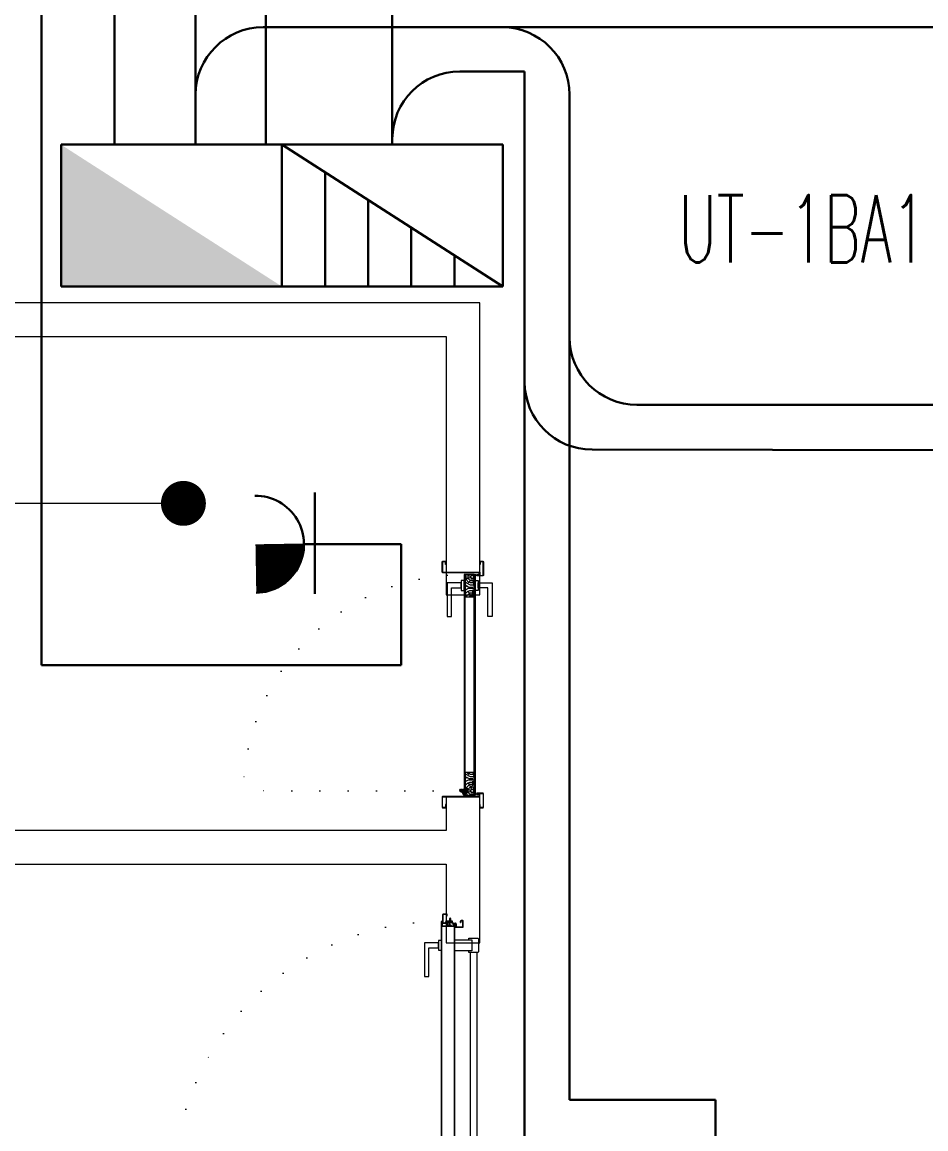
# Model space of a CAD drawing. Header units: metres. Extents: x -13194 to 152406, y -14653 to 29421.
# Drawn here: x 84671.4 to 85073.6, y 6497.1 to 6990 of the extents above; entities that cross this region are included whole.
import ezdxf
from ezdxf.enums import TextEntityAlignment as Align

# ---------------------------------------------------------------- set-up
doc = ezdxf.new("R2010")
doc.units = ezdxf.units.M
doc.header["$LTSCALE"] = 100
doc.header["$MEASUREMENT"] = 0
doc.linetypes.add('DOT2', pattern=[0.125, 0, -0.125])
doc.linetypes.add('HIDDEN', pattern=[0.375, 0.25, -0.125])
doc.layers.get('0').update_dxf_attribs({"color": 9, "lineweight": 9})
for name, color, linetype, lineweight in [('00', 9, 'Continuous', 9), ('06C @ 1', 9, 'Continuous', 9), ('06D', 9, 'Continuous', 9), ('09', 9, 'Continuous', 9), ('10', 9, 'Continuous', 9), ('12', 9, 'Continuous', 9), ('14', 9, 'Continuous', 9), ('20', 9, 'DOT2', 9), ('21_mahal200', 9, 'Continuous', 9), ('E-AYDINLATMA VE PRİZ PANOSU', 7, 'Continuous', 30), ('E-ETANŞ PRİZ', 7, 'Continuous', 30), ('E-KABLO', 7, 'Continuous', 30), ('E-LINYE', 7, 'Continuous', 30), ('E-UPS PANOSU', 7, 'Continuous', 30)]:
    doc.layers.add(name, color=color, linetype=linetype, lineweight=lineweight)
doc.styles.add('E-YAZI', font='txttw.shx')
doc.styles.add('MuuM_TEXT-STANDART', font='ARIALN.TTF')
doc.dimstyles.new('MuuM_DIM200', dxfattribs={"dimscale": 20, "dimtxt": 2, "dimasz": 1, "dimexe": 1, "dimexo": 1, "dimgap": 1, "dimtad": 1, "dimdec": 1, "dimrnd": 0.5, "dimdsep": 46, "dimtxsty": 'MuuM_TEXT-STANDART', "dimblk": 'ARCHTICK', "dimcen": 0, "dimdle": 0.15, "dimclrd": 256, "dimclre": 256, "dimclrt": 256, "dimadec": 0, "dimazin": 0, "dimtfac": 5, "dimtdec": 1, "dimtix": 1, "dimtmove": 2, "dimatfit": 3, "dimldrblk": 'DOT', "dimfxl": 3, "dimfxlon": 1, "dimtolj": 1, "dimlwd": -1, "dimlwe": -1, "dimarcsym": 0})

# ---------------------------------------------------------------- blocks, each defined once
blk = doc.blocks.new('100_AYDINLATMA VE PRİZ PANOSU')
at = {"layer": 'E-AYDINLATMA VE PRİZ PANOSU', "color": 4}
for p, q in [((-3.072, 3.948), (3.072, 3.948)), ((-3.072, 0), (-3.072, 3.948)), ((3.072, 3.948), (3.072, 0)), ((3.072, 0), (-3.072, 0))]:
    blk.add_line(p, q, dxfattribs=at)
blk.add_solid([(3.072, 0), (-3.072, 0), (-3.072, 3.948)], dxfattribs=at)
blk = doc.blocks.new('100_UPS PANOSU')
at = {"layer": 'E-UPS PANOSU', "color": 4}
for p, q in [((-3.072, 3.948), (3.072, 3.948)), ((-3.072, 0), (-3.072, 3.948)), ((3.072, 0), (-3.072, 3.948)), ((3.072, 3.948), (3.072, 0)), ((-1.872, 0), (-1.872, 3.177)), ((-0.672, 0), (-0.672, 2.406)), ((0.528, 0), (0.528, 1.635)), ((1.728, 0), (1.728, 0.864)), ((3.072, 0), (-3.072, 0))]:
    blk.add_line(p, q, dxfattribs=at)
blk = doc.blocks.new('100_ETANŞ PRİZ')
at = {"layer": 'E-ETANŞ PRİZ', "color": 4}
for p, q in [((0, 2.4), (0, 0)), ((-1.223, 2.136), (1.279, 2.136))]:
    blk.add_line(p, q, dxfattribs=at)
at = {"layer": 'E-ETANŞ PRİZ', "color": 4, "const_width": 1.2}
blk.add_lwpolyline([(0.01, 3, -0.414214), (-0.6, 3.59)], format="xyb", dxfattribs=at)
at = {"layer": 'E-ETANŞ PRİZ', "color": 4}
blk.add_arc((0, 3.6), 1.2, 180.7551, 0.7551, dxfattribs=at)
blk = doc.blocks.new('_ArchTick')
at = {"color": 0, "linetype": 'ByBlock', "const_width": 0.15}
blk.add_lwpolyline([(-0.5, -0.5), (0.5, 0.5)], dxfattribs=at)
blk = doc.blocks.new('_Dot')
at = {"color": 0, "linetype": 'ByBlock', "lineweight": -2}
blk.add_line((-0.5, 0), (-1, 0), dxfattribs=at)
at = {"color": 0, "linetype": 'ByBlock', "const_width": 0.5}
blk.add_lwpolyline([(-0.25, 0, 1), (0.25, 0, 1)], format="xyb", close=True, dxfattribs=at)
blk = doc.blocks.new('*U19')
at = {"ltscale": 15}
for p, q in [((-24.9, 0.9), (-25.7, 0)), ((-24.9, -0.9), (-25.7, 0)), ((-22.9, 1.5), (-24.9, 0.9)), ((-22.9, 1.5), (-22.9, -1.5)), ((-21.2, -2.7), (-18.1, 2.8)), ((-21, -2.7), (-17.9, 2.7)), ((-19.7, -2.7), (-16.6, 2.8)), ((-19.5, -2.7), (-16.4, 2.7)), ((-18.5, 1.5), (-18.3, 2)), ((-18.2, -2.7), (-15.1, 2.8)), ((-18, -2.7), (-14.9, 2.7)), ((-17, 1.5), (-16.8, 2)), ((-16.7, -2.7), (-13.6, 2.8)), ((-16.5, -2.7), (-13.4, 2.7)), ((-15.5, 1.5), (-15.3, 2)), ((-15.2, -2.7), (-12.1, 2.8)), ((-15, -2.7), (-11.9, 2.7)), ((-14, 1.5), (-13.8, 2)), ((-13.7, -2.7), (-10.6, 2.8)), ((-13.5, -2.7), (-10.4, 2.7)), ((-12.5, 1.5), (-12.3, 2)), ((-12.2, -2.7), (-9.1, 2.8)), ((-12, -2.7), (-8.9, 2.7)), ((-11, 1.5), (-10.8, 2)), ((-10.7, -2.7), (-7.6, 2.8)), ((-10.5, -2.7), (-7.4, 2.7)), ((-9.5, 1.5), (-9.3, 2)), ((-9.2, -2.7), (-6.1, 2.8)), ((-9, -2.7), (-5.9, 2.7)), ((-8, 1.5), (-7.8, 2)), ((-7.7, -2.7), (-4.6, 2.8)), ((-7.5, -2.7), (-4.4, 2.7)), ((-6.5, 1.5), (-6.3, 2)), ((-6.2, -2.7), (-3.1, 2.8)), ((-6, -2.7), (-2.9, 2.7)), ((-5, 1.5), (-4.8, 2)), ((-4.7, -2.7), (-1.6, 2.8)), ((-4.5, -2.7), (-1.4, 2.7)), ((-3.5, 1.5), (-3.3, 2)), ((-2, 1.5), (-1.8, 2)), ((-0.5, 4.2), (-1.5, 1.5)), ((0, 0.5), (-0.6, 0.5)), ((-24.9, -0.9), (-22.9, -1.5)), ((-8.6, -1.5), (-22.9, -1.5)), ((-21.2, -2.7), (-20.9, -1.5)), ((-20.3, -1.5), (-19.1, -1.5)), ((-19.7, -2.7), (-19.4, -1.5)), ((-18.8, -1.5), (-17.6, -1.5)), ((-18.2, -2.7), (-17.9, -1.5)), ((-17.3, -1.5), (-16.1, -1.5)), ((-16.7, -2.7), (-16.4, -1.5)), ((-15.8, -1.5), (-14.6, -1.5)), ((-15.2, -2.7), (-14.9, -1.5)), ((-14.3, -1.5), (-13.1, -1.5)), ((-13.7, -2.7), (-13.4, -1.5)), ((-12.8, -1.5), (-11.6, -1.5)), ((-12.2, -2.7), (-11.9, -1.5)), ((-11.3, -1.5), (-10.1, -1.5)), ((-10.7, -2.7), (-10.4, -1.5)), ((-9.8, -1.5), (-8.6, -1.5)), ((-9.2, -2.7), (-8.9, -1.5)), ((-8.3, -1.5), (-7.1, -1.5)), ((-7.7, -2.7), (-7.4, -1.5)), ((-6.8, -1.5), (-5.6, -1.5)), ((-6.2, -2.7), (-5.9, -1.5)), ((-5.3, -1.5), (-4.1, -1.5)), ((-4.7, -2.7), (-4.4, -1.5)), ((-3.8, -1.5), (-2.1, -1.5)), ((-0.5, -4.2), (-1.5, -1.5)), ((0, -0.5), (-0.6, -0.5))]:
    blk.add_line(p, q, dxfattribs=at)
for p, q in [((-6.9, 1.5), (-22.9, 1.5)), ((-17.4, 1.5), (-18.6, 1.5)), ((-15.9, 1.5), (-17.1, 1.5)), ((-14.4, 1.5), (-15.6, 1.5)), ((-12.9, 1.5), (-14.1, 1.5)), ((-11.4, 1.5), (-12.6, 1.5)), ((-9.9, 1.5), (-11.1, 1.5)), ((-8.4, 1.5), (-9.6, 1.5)), ((-6.9, 1.5), (-8.1, 1.5)), ((-5.4, 1.5), (-6.6, 1.5)), ((-3.9, 1.5), (-5.1, 1.5)), ((-2.4, 1.5), (-3.6, 1.5)), ((-1.5, 1.5), (-2.1, 1.5)), ((0, 0.5), (0, 4.1)), ((-1.5, -1.5), (-2.1, -1.5)), ((0, -0.5), (0, -4.1))]:
    blk.add_line(p, q)
for centre, radius, start, end in [((-26, 3.9), 3.92, 274.361, 322.10246), ((-26, -3.9), 3.92, 37.89754, 85.639), ((-18, 2.8), 0.0971, 330.32042, 150.32042), ((-16.5, 2.8), 0.0971, 330.32042, 150.32042), ((-15, 2.8), 0.0971, 330.32042, 150.32042), ((-13.5, 2.8), 0.0971, 330.32042, 150.32042), ((-12, 2.8), 0.0971, 330.32042, 150.32042), ((-10.5, 2.8), 0.0971, 330.32042, 150.32042), ((-9, 2.8), 0.0971, 330.32042, 150.32042), ((-7.5, 2.8), 0.0971, 330.32042, 150.32042), ((-6, 2.8), 0.0971, 330.32042, 150.32042), ((-4.5, 2.8), 0.0971, 330.32042, 150.32042), ((-3, 2.8), 0.0971, 330.32042, 150.32042), ((-1.5, 2.8), 0.0971, 330.32042, 150.32042), ((-0.6, 0), 0.486, 90, 270), ((-0.3, 4.1), 0.25, 0, 150.08641), ((-21.1, -2.7), 0.0971, 150.32042, 330.32042), ((-19.6, -2.7), 0.0971, 150.32042, 330.32042), ((-18.1, -2.7), 0.0971, 150.32042, 330.32042), ((-16.6, -2.7), 0.0971, 150.32042, 330.32042), ((-15.1, -2.7), 0.0971, 150.32042, 330.32042), ((-13.6, -2.7), 0.0971, 150.32042, 330.32042), ((-12.1, -2.7), 0.0971, 150.32042, 330.32042), ((-10.6, -2.7), 0.0971, 150.32042, 330.32042), ((-9.1, -2.7), 0.0971, 150.32042, 330.32042), ((-7.6, -2.7), 0.0971, 150.32042, 330.32042), ((-6.1, -2.7), 0.0971, 150.32042, 330.32042), ((-4.6, -2.7), 0.0971, 150.32042, 330.32042), ((-0.3, -4.1), 0.25, 209.91359, 0)]:
    blk.add_arc(centre, radius, start, end, dxfattribs=at)
blk = doc.blocks.new('conta')
at = {"ltscale": 10}
for p, q in [((-2649.88, 5344.46), (-2649.78, 5344.3)), ((-2649.87, 5345.53), (-2649.81, 5345.61)), ((-2649.78, 5344.3), (-2649.74, 5344.3)), ((-2649.72, 5345.4), (-2649.28, 5345.4)), ((-2649.25, 5345.41), (-2649.09, 5345.51)), ((-2648.97, 5344.05), (-2648.78, 5343.8)), ((-2648.87, 5344.09), (-2648.7, 5343.86)), ((-2648.83, 5344.87), (-2648.56, 5345.24)), ((-2648.77, 5345.12), (-2648.63, 5345.3)), ((-2648.71, 5343.79), (-2648.71, 5343.79)), ((-2648.56, 5345.31), (-2648.56, 5345.31))]:
    blk.add_line(p, q, dxfattribs=at)
for centre, radius, start, end in [((-2653.03, 5345), 3.19, 350.46739, 8.93723), ((-2649.87, 5344.47), 0.02, 170.46739, 213.74513), ((-2649.83, 5345.5), 0.05, 140.63452, 188.93723), ((-2649.74, 5345.58), 0.0696, 22.24275, 159.25804), ((-2650.94, 5345.01), 1.24, 340.33821, 16.77718), ((-2649.74, 5344.58), 0.03, 160.33821, 273.26661), ((-2649.72, 5345.37), 0.03, 90, 196.77718), ((-2649.56, 5341.55), 3.01, 80.43616, 93.26661), ((-2649.28, 5345.45), 0.05, 270, 303.00619), ((-2649.22, 5344.14), 0.231, 353.95711, 81.90038), ((-2649.08, 5345.49), 0.03, 4.79721, 123.00619), ((-2649.06, 5344.54), 0.03, 260.43616, 338.70659), ((-2650.22, 5344.99), 1.27, 338.70659, 23.04177), ((-2648.89, 5344.11), 0.1, 173.95711, 217.26527), ((-2649.01, 5345.57), 0.05, 18.79511, 42.1429), ((-2651.17, 5344.83), 2.33, 7.58966, 18.79511), ((-2658.2, 5345.19), 9.36, 353.68569, 357.8537), ((-2648.79, 5344.15), 0.1, 173.68569, 217.26527), ((-2648.81, 5345.15), 0.05, 187.58966, 322.73473), ((-2648.79, 5344.84), 0.05, 142.73473, 180.2669), ((-2648.74, 5343.83), 0.05, 217.26527, 307.26527), ((-2648.74, 5343.83), 0.05, 307.26527, 37.26527), ((-2648.59, 5345.27), 0.05, 52.73473, 142.73473), ((-2648.59, 5345.27), 0.05, 322.73473, 52.73473)]:
    blk.add_arc(centre, radius, start, end, dxfattribs=at)
for points, knots in [([(-2649.74, 5344.31), (-2649.74, 5344.34), (-2649.7, 5344.52), (-2649.59, 5344.33), (-2649.34, 5344.36), (-2649.23, 5344.37), (-2649.18, 5344.37)], [0, 0, 0, 0, 0.1008757, 0.3841126, 0.5436166, 0.6906785, 0.6906785, 0.6906785, 0.6906785]), ([(-2648.98, 5345.6), (-2649, 5345.63), (-2649.09, 5345.71), (-2649.23, 5345.44), (-2649.32, 5345.74), (-2649.39, 5345.46), (-2649.51, 5345.75), (-2649.59, 5345.5), (-2649.65, 5345.57), (-2649.68, 5345.61)], [0.0086373, 0.0086373, 0.0086373, 0.0086373, 0.1097304, 0.3133405, 0.4430081, 0.5658764, 0.7165186, 0.8527974, 0.9648495, 0.9648495, 0.9648495, 0.9648495])]:
    blk.add_open_spline(points, degree=3, knots=knots, dxfattribs=at)
blk = doc.blocks.new('p-yn_sackasa')
at = {"layer": '10', "linetype": 'Continuous'}
for p, q in [((0, 6.16), (0, 6.9)), ((0.01, 6.9), (0.01, 6.15)), ((0.14, 6.9), (0.14, 6.16)), ((0.15, 6.9), (0.15, 6.16)), ((2.69, 7.16), (0.26, 7.16)), ((2.69, 7.15), (0.26, 7.15)), ((2.69, 7.02), (0.26, 7.02)), ((0.26, 7.01), (2.69, 7.01)), ((0.26, 6.05), (0.76, 6.05)), ((0.75, 6.04), (0.26, 6.04)), ((0.26, 5.91), (0.75, 5.91)), ((0.76, 5.9), (0.26, 5.9)), ((0.75, 5.91), (0.75, 6.04)), ((0.76, 5.9), (0.76, 6.05)), ((2.8, 3.29), (2.8, 6.9)), ((2.81, 3.29), (2.81, 6.9)), ((2.94, 3.29), (2.94, 6.9)), ((2.95, 3.29), (2.95, 6.9)), ((-2.19, 0), (-2.19, -0.15)), ((0.67, -0.71), (0.67, 2.27)), ((0.69, -0.71), (0.69, 2.27)), ((0.81, -0.71), (0.81, 2.27)), ((0.83, -0.71), (0.83, 2.27)), ((0.92, 2.33), (0.95, 2.32)), ((0.93, 2.34), (0.95, 2.33)), ((1.01, 2.46), (0.99, 2.47)), ((0.99, 2.46), (1.01, 2.45)), ((1.11, 2.52), (1.11, 3.73)), ((1.12, 2.52), (1.12, 3.73)), ((1.25, 3.73), (1.25, 2.52)), ((1.26, 2.52), (1.26, 3.73)), ((1.37, 3.98), (2.49, 3.98)), ((2.49, 3.97), (1.37, 3.97)), ((1.37, 3.84), (2.49, 3.84)), ((2.49, 3.83), (1.37, 3.83)), ((2.6, 3.69), (2.5, 3.36)), ((2.51, 3.35), (2.61, 3.69)), ((2.73, 3.65), (2.63, 3.32)), ((2.74, 3.64), (2.64, 3.31)), ((-2.95, -0.25), (-2.95, -1.75)), ((-2.94, -1.75), (-2.94, -0.25)), ((-2.81, -0.25), (-2.81, -1.75)), ((-2.8, -0.25), (-2.8, -1.75)), ((-2.19, 0), (-2.7, 0)), ((-2.2, -0.01), (-2.7, -0.01)), ((-2.2, -0.14), (-2.7, -0.14)), ((-2.19, -0.15), (-2.7, -0.15)), ((1.01, -1.85), (-2.7, -1.85)), ((1.01, -1.86), (-2.7, -1.86)), ((-2.7, -1.99), (1.01, -1.99)), ((1.01, -2), (-2.7, -2)), ((-2.2, -0.14), (-2.2, -0.01)), ((0.92, -0.77), (0.95, -0.76)), ((0.93, -0.78), (0.95, -0.77)), ((0.99, -0.89), (1.01, -0.88)), ((1.01, -0.89), (0.99, -0.91)), ((1.11, -0.96), (1.11, -1.75)), ((1.12, -0.96), (1.12, -1.75)), ((1.25, -0.96), (1.25, -1.75)), ((1.26, -0.96), (1.26, -1.75))]:
    blk.add_line(p, q, dxfattribs=at)
for points in [[(0.15, 2.14), (0.67, 2.14), (0.67, -0.54), (0.15, -0.54)], [(0.15, 2.14), (0.41, 2.14), (0.41, -0.54), (0.15, -0.54)]]:
    blk.add_lwpolyline(points, close=True, dxfattribs=at)
for centre, radius, start, end in [((0.26, 6.9), 0.261, 90, 180), ((0.26, 6.16), 0.261, 180, 270), ((0.26, 6.9), 0.249, 90, 180), ((0.26, 6.16), 0.249, 181.345, 271.3502), ((0.26, 6.9), 0.122, 90, 180), ((0.26, 6.16), 0.122, 180, 270), ((0.26, 6.9), 0.11, 90, 180), ((0.26, 6.16), 0.11, 180, 270), ((2.69, 6.9), 0.261, 0, 90), ((2.69, 6.9), 0.249, 0, 90), ((2.69, 6.9), 0.122, 0, 90), ((2.69, 6.9), 0.11, 0, 90), ((0.89, 2.27), 0.219, 63.2153, 180), ((0.89, 2.27), 0.206, 63.2169, 180), ((0.89, 2.27), 0.0801, 63.215, 180), ((0.89, 2.27), 0.0674, 63.2144, 180), ((1.04, 2.52), 0.206, 243.2197, 0), ((1.04, 2.52), 0.219, 243.2148, 0), ((1.04, 2.52), 0.0801, 243.2203, 0), ((1.04, 2.52), 0.0674, 243.2129, 0), ((1.37, 3.73), 0.253, 90, 180), ((1.37, 3.73), 0.24, 90, 180), ((1.37, 3.73), 0.114, 90, 180), ((1.37, 3.73), 0.101, 90, 180), ((2.49, 3.72), 0.261, 342.8602, 90), ((2.49, 3.72), 0.249, 342.8613, 90), ((2.49, 3.72), 0.122, 342.8607, 90), ((2.49, 3.72), 0.11, 342.8621, 90), ((2.72, 3.29), 0.232, 162.8601, 0), ((2.72, 3.29), 0.219, 162.8613, 0), ((2.72, 3.29), 0.0927, 162.8605, 0), ((2.72, 3.29), 0.0801, 162.8624, 0), ((-2.7, -0.25), 0.253, 90, 180), ((-2.7, -1.75), 0.253, 180, 270), ((-2.7, -0.25), 0.24, 90, 180), ((-2.7, -1.75), 0.24, 180, 270), ((-2.7, -0.25), 0.114, 90, 180), ((-2.7, -1.75), 0.114, 180, 270), ((-2.7, -0.25), 0.101, 90, 180), ((-2.7, -1.75), 0.101, 180, 270), ((0.89, -0.71), 0.219, 180, 296.785), ((0.89, -0.71), 0.206, 180, 296.7851), ((0.89, -0.71), 0.0801, 180, 296.785), ((0.89, -0.71), 0.0674, 180, 180.5245), ((0.89, -0.71), 0.0674, 180, 296.7871), ((1.04, -0.96), 0.219, 0, 116.7854), ((1.04, -0.96), 0.206, 0, 116.7836), ((1.04, -0.96), 0.0801, 0, 116.7811), ((1.04, -0.96), 0.0674, 0, 116.7871), ((1.01, -1.75), 0.114, 270, 0), ((1.01, -1.75), 0.24, 270, 0), ((1.01, -1.75), 0.101, 270, 0), ((1.01, -1.75), 0.253, 270, 0)]:
    blk.add_arc(centre, radius, start, end, dxfattribs=at)
at = {"layer": '10', "xscale": 0.0842696629213483, "yscale": 0.0842696629213483, "zscale": 0.0842696629213483}
blk.add_blockref('*U19', (0.95, 1.35), dxfattribs=at)
at = {"layer": '14', "xscale": -0.7887640449438696, "yscale": 0.7887640449438696, "zscale": 0.7887640449438204, "rotation": 90}
blk.add_blockref('conta', (4217.78, -2086.42), dxfattribs=at)
blk = doc.blocks.new('*U406')
at = {"layer": '06D'}
for points in [[(8.5, 9.56), (7.87, 9.56), (7.87, 13.56, -0.414214), (8.25, 13.93), (13.75, 13.93, -0.414214), (14.12, 13.56), (14.12, 9.56), (13.5, 9.56)], [(111.5, 9.56), (112.12, 9.56), (112.12, 13.56, 0.414214), (111.75, 13.93), (106.25, 13.93, 0.414214), (105.87, 13.56), (105.87, 9.56), (106.5, 9.56)]]:
    blk.add_lwpolyline(points, format="xyb", dxfattribs=at)
for points in [[(8.5, 10.94), (13.5, 10.94), (13.5, 3.44), (8.5, 3.44)], [(105.87, 13.31), (14.12, 13.31), (14.12, 10.18), (105.87, 10.18)], [(111.5, 12.06), (106.5, 12.06), (106.5, 3.44), (111.5, 3.44)]]:
    blk.add_lwpolyline(points, close=True, dxfattribs=at)
for points in [[(8.8, -2.56), (8.8, -3.81), (13.2, -3.81), (13.2, -2.56), (8.8, -2.56)], [(9.87, -3.81), (9.87, -10.06), (24.87, -10.06), (24.87, -8.19), (12.12, -8.19), (12.12, -8.19), (12.12, -3.81), (9.87, -3.81)]]:
    blk.add_lwpolyline(points, dxfattribs=at)
at = {"layer": '10', "ltscale": 10}
for p, q in [((1, 0.68), (2, 1.33)), ((1, 0.68), (2, 1.33)), ((2, 0.28), (1, 0.28)), ((2, 0.28), (1, 0.28)), ((2, 0.08), (1, 0.08)), ((2, 0.08), (1, 0.08)), ((2, 1.76), (2, 1.33)), ((2.3, 1.76), (2, 1.76)), ((2, 1.76), (2, 1.33)), ((2.3, 1.76), (2, 1.76)), ((2, 1.33), (2, -0.17)), ((2, 1.33), (2, -0.17)), ((2.3, -2.19), (2.3, 3.34)), ((2.3, 1.33), (2.3, 1.76)), ((2.3, 1.33), (2.3, 1.76)), ((2.3, -0.17), (2.3, 1.33)), ((2.3, -0.17), (2.3, 1.33)), ((117.6, 3.44), (2.4, 3.44)), ((2.45, -2.29), (2.45, 3.24)), ((117.5, 3.29), (2.5, 3.29)), ((117.55, -2.29), (117.55, 3.24)), ((117.7, -2.19), (117.7, 3.34)), ((117.7, 1.76), (117.7, 0.26)), ((118, 1.76), (117.7, 1.76)), ((117.7, 0.26), (117.7, -0.17)), ((118, 0.26), (118, 1.76)), ((118, 1.51), (119, 1.51)), ((118, 1.31), (119, 1.31)), ((119, 0.91), (118, 0.26)), ((118, -0.17), (118, 0.26)), ((0.3, -2.46), (0.3, -2.34)), ((0.4, -2.24), (2.25, -2.24)), ((119.6, -2.56), (0.4, -2.56)), ((0.45, -2.41), (0.45, -2.39)), ((0.45, -2.39), (2.35, -2.39)), ((119.54, -2.41), (0.45, -2.41)), ((2, -0.17), (2.3, -0.17)), ((2, -0.17), (2.3, -0.17)), ((119.54, -2.39), (117.65, -2.39)), ((117.7, -0.17), (118, -0.17)), ((119.6, -2.24), (117.75, -2.24)), ((119.55, -2.41), (119.55, -2.39)), ((119.7, -2.46), (119.7, -2.34)), ((120.84, -2), (120.84, -2.43)), ((120.84, -2), (120.84, -2.43)), ((121.05, -2), (121.05, -2.43)), ((121.05, -2), (121.05, -2.43)), ((121.22, -2.16), (121.05, -2.16)), ((121.22, -2.16), (121.05, -2.16)), ((121.22, -2.16), (121.22, -2.29)), ((121.22, -2.16), (121.22, -2.29)), ((121.6, -2.73), (121.73, -2.62)), ((121.6, -2.73), (121.73, -2.62))]:
    blk.add_line(p, q, dxfattribs=at)
blk.add_circle((120.95, -3.26), 0.843, dxfattribs=at)
blk.add_circle((120.95, -3.26), 0.843, dxfattribs=at)
for centre, radius, start, end in [((2.44, 3.3), 0.141, 104.9271, 165.0729), ((117.5, 3.24), 0.05, 0, 90), ((117.6, 3.34), 0.1, 0, 90), ((0.4, -2.34), 0.1, 90, 180), ((0.4, -2.46), 0.1, 180, 270), ((0.45, -2.39), 0.005, 90, 180), ((0.45, -2.41), 0.005, 180, 270), ((2.25, -2.19), 0.05, 270, 0), ((2.35, -2.29), 0.1, 270, 0), ((117.65, -2.29), 0.1, 180, 270), ((117.75, -2.19), 0.05, 180, 270), ((119.54, -2.39), 0.005, 0, 90), ((119.54, -2.41), 0.005, 270, 360), ((119.6, -2.34), 0.1, 0, 90), ((119.6, -2.46), 0.1, 270, 0), ((120.42, -2.26), 0.302, 285.5524, 60.0315), ((120.42, -2.26), 0.302, 285.5524, 60.0315), ((120.42, -2.26), 0.428, 336.352, 37.621), ((120.42, -2.26), 0.428, 336.352, 37.621), ((120.95, -3.26), 1.01, 39.4092, 74.2861), ((120.95, -3.26), 1.01, 39.4092, 74.2861)]:
    blk.add_arc(centre, radius, start, end, dxfattribs=at)
at = {"layer": '20'}
blk.add_lwpolyline([(119.7, -2.4), (119.7, -121.8, -0.414214), (0.3, -2.4, 1)], format="xyb", dxfattribs=at)
blk.add_blockref('p-yn_sackasa', (0, 0))
at = {"xscale": -1}
blk.add_blockref('p-yn_sackasa', (120, 0), dxfattribs=at)
blk = doc.blocks.new('p-kapı kolu')
for points in [[(2.2, 0), (2.2, -1.25), (-2.2, -1.25), (-2.2, 0), (2.2, 0)], [(1.225, -1.25), (1.225, -7.5), (-13.775, -7.5), (-13.775, -5.625), (-1.025, -5.625), (-1.025, -5.625), (-1.025, -1.25), (1.225, -1.25)]]:
    blk.add_lwpolyline(points)
blk = doc.blocks.new('K-AH-01')
at = {"layer": '09'}
h = blk.add_hatch(dxfattribs=at)
h.set_pattern_fill('LOGEND', color=256, scale=10, style=0)
h.set_pattern_definition([(7e-15, (-3944.073, -2726.897), (10, 10), [3, -7]), (7e-15, (-3944.073, -2726.397), (10, 10), [3, -7]), (7e-15, (-3943.573, -2725.397), (10, 10), [2, -8]), (7e-15, (-3943.073, -2724.397), (10, 10), [1.5, -8.5]), (7e-15, (-3943.073, -2723.397), (10, 10), [1, -9]), (7e-15, (-3945.573, -2722.397), (10, 10), [0.5, -2.5, 0.5, -6.5]), (7e-15, (-3944.073, -2721.897), (10, 10), [0.5, -4, 1.5, -4]), (7e-15, (-3942.073, -2721.397), (10, 10), [0.5, -0.5, 0.5, -8.5]), (7e-15, (-3942.573, -2720.897), (10, 10), [0.5, -9.5]), (7e-15, (-3943.073, -2719.897), (10, 10), [1.5, -8.5]), (7e-15, (-3943.073, -2718.897), (10, 10), [2, -8]), (7e-15, (-3943.573, -2717.897), (10, 10), [2.5, -3, 0.5, -4]), (90, (-3947.573, -2723.897), (-10, 10), [0.5, -1, 2.5, -6]), (90, (-3947.073, -2722.897), (-10, 10), [0.5, -0.5, 1.5, -7.5]), (90, (-3946.573, -2718.897), (-10, 10), [1, -9]), (90, (-3946.073, -2722.897), (-10, 10), [2, -3, 0.5, -4.5]), (90, (-3945.573, -2717.397), (-10, 10), [0.5, -9.5]), (90, (-3945.073, -2722.397), (-10, 10), [1.5, -8.5]), (90, (-3944.073, -2721.897), (-10, 10), [1, -9]), (90, (-3943.073, -2721.897), (-10, 10), [0.5, -1.5, 1.5, -6.5]), (90, (-3942.573, -2721.397), (-10, 10), [0.5, -9.5]), (90, (-3942.073, -2723.397), (-10, 10), [1.4, -8.6]), (90, (-3941.573, -2725.397), (-10, 10), [1, -9]), (90, (-3940.573, -2721.397), (-10, 10), [0.5, -9.5]), (90, (-3939.573, -2721.897), (-10, 10), [1.5, -8.5]), (90, (-3938.573, -2721.897), (-10, 10), [1.5, -8.5]), (45, (-3940.073, -2725.8966), (1e-15, 10), [0.7071, -0.7071, 0.7071, -12.020836]), (45, (-3942.073, -2723.3966), (1e-15, 10), [1.4142, -12.727936]), (45, (-3946.073, -2718.3966), (1e-15, 10), [1.4142, -12.727936]), (45, (-3944.073, -2720.8966), (1e-15, 10), [1.4142, -12.727936]), (45, (-3943.573, -2722.8966), (1e-15, 10), [1.4142, -12.727936]), (45, (-3940.573, -2724.8966), (1e-15, 10), [1.4142, -12.727936]), (45, (-3941.573, -2724.3966), (1e-15, 10), [2.12132, -12.020816]), (45, (-3944.573, -2719.8966), (1e-15, 10), [0.7071, -13.435036]), (45, (-3945.073, -2718.8966), (1e-15, 10), [0.7071, -13.435036]), (45, (-3941.073, -2718.8966), (1e-15, 10), [0.7071, -13.435036]), (45, (-3945.073, -2723.8966), (1e-15, 10), [0.7071, -13.435036]), (45, (-3939.573, -2720.3966), (1e-15, 10), [0.7071, -13.435036]), (45, (-3943.073, -2721.3966), (1e-15, 10), [0.7071, -13.435036]), (45, (-3942.073, -2720.3966), (1e-15, 10), [0.7071, -13.435036]), (135, (-3942.573, -2722.3966), (-10, 1e-15), [0.7071, -0.7071, 2.12132, -10.606616]), (135, (-3941.073, -2722.3966), (-10, 1e-15), [0.7071, -13.435036]), (135, (-3941.073, -2725.8966), (-10, 1e-15), [0.7071, -13.435036]), (135, (-3943.073, -2723.3966), (-10, 1e-15), [0.7071, -13.435036]), (135, (-3941.573, -2721.3966), (-10, 1e-15), [0.7071, -13.435036]), (135, (-3944.073, -2723.8966), (-10, 1e-15), [0.7071, -13.435036]), (135, (-3940.073, -2723.8966), (-10, 1e-15), [0.7071, -13.435036]), (135, (-3947.073, -2726.8966), (-10, 1e-15), [0.7071, -13.435036]), (135, (-3946.573, -2726.3966), (-10, 1e-15), [1.4142, -12.727936]), (135, (-3946.073, -2725.8966), (-10, 1e-15), [1.4142, -12.727936]), (135, (-3945.073, -2725.8966), (-10, 1e-15), [1.4142, -12.727936]), (135, (-3944.573, -2724.8966), (-10, 1e-15), [1.4142, -12.727936]), (135, (-3940.573, -2720.8966), (-10, 1e-15), [1.4142, -12.727936]), (135, (-3938.573, -2725.8966), (-10, 1e-15), [1.4142, -12.727936]), (135, (-3938.073, -2717.8966), (-10, 1e-15), [1.4142, -12.727936]), (135, (-3938.073, -2718.8966), (-10, 1e-15), [1.4142, -12.727936]), (135, (-3939.073, -2719.3966), (-10, 1e-15), [1.4142, -12.727936]), (135, (-3946.073, -2719.3966), (-10, 1e-15), [2.12132, -12.020816]), (135, (-3939.573, -2720.3966), (-10, 1e-15), [2.12132, -12.020816]), (26.56505, (-3945.0727, -2717.3966), (10, 4e-09), [1.118, -21.24268]), (26.56505, (-3945.0727, -2722.3966), (10, 4e-09), [1.118, -21.24268]), (26.56505, (-3944.0727, -2719.3966), (10, 4e-09), [1.118, -21.24268]), (26.56505, (-3941.0727, -2726.3966), (10, 4e-09), [1.118, -21.24268]), (26.56505, (-3941.5727, -2725.3966), (10, 4e-09), [1.118, -21.24268]), (26.56505, (-3944.5727, -2723.3966), (10, 4e-09), [1.118, -21.24268]), (26.56505, (-3944.5727, -2718.3966), (10, 4e-09), [1.118, -21.24268]), (26.56505, (-3941.5727, -2721.3966), (10, 4e-09), [2.236, -20.12468]), (63.43495, (-3941.5727, -2719.8966), (5e-10, 10), [1.118, -21.24268]), (63.43495, (-3940.0727, -2722.8966), (5e-10, 10), [1.118, -21.24268]), (63.43495, (-3945.0727, -2720.8966), (5e-10, 10), [1.118, -21.24268]), (63.43495, (-3947.0727, -2720.3966), (5e-10, 10), [1.118, -21.24268]), (63.43495, (-3941.0727, -2722.3966), (5e-10, 10), [1.118, -21.24268]), (63.43495, (-3942.0727, -2722.3966), (5e-10, 10), [1.118, -21.24268]), (63.43495, (-3946.0727, -2720.8966), (5e-10, 10), [2.236, -20.12468]), (63.43495, (-3938.5727, -2724.3966), (5e-10, 10), [2.236, -20.12468]), (63.43495, (-3939.5727, -2723.8966), (5e-10, 10), [2.236, -20.12468]), (116.56505, (-3947.5727, -2725.3966), (-4e-09, 10), [1.118, -21.24268]), (116.56505, (-3947.5727, -2719.8966), (-4e-09, 10), [1.118, -21.24268]), (116.56505, (-3945.5727, -2726.8966), (-4e-09, 10), [1.118, -21.24268]), (116.56505, (-3946.5727, -2717.8966), (-4e-09, 10), [1.118, -21.24268]), (116.56505, (-3945.5727, -2723.8966), (-4e-09, 10), [1.118, -21.24268]), (116.56505, (-3943.5727, -2722.8966), (-4e-09, 10), [1.118, -21.24268]), (116.56505, (-3942.5727, -2720.8966), (-4e-09, 10), [1.118, -21.24268]), (116.56505, (-3947.0727, -2724.8966), (3.2e-06, 10.0000016), [1.118, -21.24268]), (116.56505, (-3944.5727, -2723.3966), (-4e-09, 10), [1.118, -21.24268]), (116.56505, (-3941.5727, -2724.3966), (-4e-09, 10), [1.118, -21.24268]), (116.56505, (-3940.5727, -2723.3966), (-4e-09, 10), [1.118, -21.24268]), (116.56505, (-3938.5727, -2720.3966), (-4e-09, 10), [1.118, -21.24268]), (116.56505, (-3946.0727, -2717.3966), (-4e-09, 10), [1.118, -21.24268]), (116.56505, (-3947.5727, -2717.8966), (-4e-09, 10), [2.236, -20.12468]), (116.56505, (-3946.0727, -2724.8966), (-4e-09, 10), [2.236, -20.12468]), (153.43495, (-3947.5727, -2726.3966), (-10, 5e-10), [1.118, -21.24268]), (153.43495, (-3939.0727, -2726.8966), (-10, 5e-10), [1.118, -21.24268]), (153.43495, (-3939.5727, -2721.8966), (-10, 5e-10), [1.118, -21.24268]), (153.43495, (-3943.5727, -2725.3966), (-10, 5e-10), [1.118, -21.24268]), (153.43495, (-3944.0727, -2726.3966), (-10, 5e-10), [1.118, -21.24268]), (153.43495, (-3943.0727, -2724.3966), (-10, 5e-10), [1.118, -21.24268]), (153.43495, (-3940.0727, -2718.3966), (-10, 5e-10), [1.118, -21.24268]), (153.43495, (-3939.0727, -2717.8966), (-10, 5e-10), [2.236, -20.12468])])
h.paths.add_polyline_path([(10.77, 6.46), (10.77, 2.46), (0.77, 2.46), (0.77, 6.46)])
h = blk.add_hatch(dxfattribs=at)
h.set_pattern_fill('LOGEND', color=256, scale=10, style=0)
h.set_pattern_definition([(7e-15, (-3938.781, -2726.897), (10, 10), [3, -7]), (7e-15, (-3938.781, -2726.397), (10, 10), [3, -7]), (7e-15, (-3938.281, -2725.397), (10, 10), [2, -8]), (7e-15, (-3937.781, -2724.397), (10, 10), [1.5, -8.5]), (7e-15, (-3937.781, -2723.397), (10, 10), [1, -9]), (7e-15, (-3940.281, -2722.397), (10, 10), [0.5, -2.5, 0.5, -6.5]), (7e-15, (-3938.781, -2721.897), (10, 10), [0.5, -4, 1.5, -4]), (7e-15, (-3936.781, -2721.397), (10, 10), [0.5, -0.5, 0.5, -8.5]), (7e-15, (-3937.281, -2720.897), (10, 10), [0.5, -9.5]), (7e-15, (-3937.781, -2719.897), (10, 10), [1.5, -8.5]), (7e-15, (-3937.781, -2718.897), (10, 10), [2, -8]), (7e-15, (-3938.281, -2717.897), (10, 10), [2.5, -3, 0.5, -4]), (90, (-3942.281, -2723.897), (-10, 10), [0.5, -1, 2.5, -6]), (90, (-3941.781, -2722.897), (-10, 10), [0.5, -0.5, 1.5, -7.5]), (90, (-3941.281, -2718.897), (-10, 10), [1, -9]), (90, (-3940.781, -2722.897), (-10, 10), [2, -3, 0.5, -4.5]), (90, (-3940.281, -2717.397), (-10, 10), [0.5, -9.5]), (90, (-3939.781, -2722.397), (-10, 10), [1.5, -8.5]), (90, (-3938.781, -2721.897), (-10, 10), [1, -9]), (90, (-3937.781, -2721.897), (-10, 10), [0.5, -1.5, 1.5, -6.5]), (90, (-3937.281, -2721.397), (-10, 10), [0.5, -9.5]), (90, (-3936.781, -2723.397), (-10, 10), [1.4, -8.6]), (90, (-3936.281, -2725.397), (-10, 10), [1, -9]), (90, (-3935.281, -2721.397), (-10, 10), [0.5, -9.5]), (90, (-3934.281, -2721.897), (-10, 10), [1.5, -8.5]), (90, (-3933.281, -2721.897), (-10, 10), [1.5, -8.5]), (45, (-3934.781, -2725.8966), (1e-15, 10), [0.7071, -0.7071, 0.7071, -12.020836]), (45, (-3936.781, -2723.3966), (1e-15, 10), [1.4142, -12.727936]), (45, (-3940.781, -2718.3966), (1e-15, 10), [1.4142, -12.727936]), (45, (-3938.781, -2720.8966), (1e-15, 10), [1.4142, -12.727936]), (45, (-3938.281, -2722.8966), (1e-15, 10), [1.4142, -12.727936]), (45, (-3935.281, -2724.8966), (1e-15, 10), [1.4142, -12.727936]), (45, (-3936.281, -2724.3966), (1e-15, 10), [2.12132, -12.020816]), (45, (-3939.281, -2719.8966), (1e-15, 10), [0.7071, -13.435036]), (45, (-3939.781, -2718.8966), (1e-15, 10), [0.7071, -13.435036]), (45, (-3935.781, -2718.8966), (1e-15, 10), [0.7071, -13.435036]), (45, (-3939.781, -2723.8966), (1e-15, 10), [0.7071, -13.435036]), (45, (-3934.281, -2720.3966), (1e-15, 10), [0.7071, -13.435036]), (45, (-3937.781, -2721.3966), (1e-15, 10), [0.7071, -13.435036]), (45, (-3936.781, -2720.3966), (1e-15, 10), [0.7071, -13.435036]), (135, (-3937.281, -2722.3966), (-10, 1e-15), [0.7071, -0.7071, 2.12132, -10.606616]), (135, (-3935.781, -2722.3966), (-10, 1e-15), [0.7071, -13.435036]), (135, (-3935.781, -2725.8966), (-10, 1e-15), [0.7071, -13.435036]), (135, (-3937.781, -2723.3966), (-10, 1e-15), [0.7071, -13.435036]), (135, (-3936.281, -2721.3966), (-10, 1e-15), [0.7071, -13.435036]), (135, (-3938.781, -2723.8966), (-10, 1e-15), [0.7071, -13.435036]), (135, (-3934.781, -2723.8966), (-10, 1e-15), [0.7071, -13.435036]), (135, (-3941.781, -2726.8966), (-10, 1e-15), [0.7071, -13.435036]), (135, (-3941.281, -2726.3966), (-10, 1e-15), [1.4142, -12.727936]), (135, (-3940.781, -2725.8966), (-10, 1e-15), [1.4142, -12.727936]), (135, (-3939.781, -2725.8966), (-10, 1e-15), [1.4142, -12.727936]), (135, (-3939.281, -2724.8966), (-10, 1e-15), [1.4142, -12.727936]), (135, (-3935.281, -2720.8966), (-10, 1e-15), [1.4142, -12.727936]), (135, (-3933.281, -2725.8966), (-10, 1e-15), [1.4142, -12.727936]), (135, (-3932.781, -2717.8966), (-10, 1e-15), [1.4142, -12.727936]), (135, (-3932.781, -2718.8966), (-10, 1e-15), [1.4142, -12.727936]), (135, (-3933.781, -2719.3966), (-10, 1e-15), [1.4142, -12.727936]), (135, (-3940.781, -2719.3966), (-10, 1e-15), [2.12132, -12.020816]), (135, (-3934.281, -2720.3966), (-10, 1e-15), [2.12132, -12.020816]), (26.56505, (-3939.7813, -2717.3966), (10, 4e-09), [1.118, -21.24268]), (26.56505, (-3939.7813, -2722.3966), (10, 4e-09), [1.118, -21.24268]), (26.56505, (-3938.7813, -2719.3966), (10, 4e-09), [1.118, -21.24268]), (26.56505, (-3935.7813, -2726.3966), (10, 4e-09), [1.118, -21.24268]), (26.56505, (-3936.2813, -2725.3966), (10, 4e-09), [1.118, -21.24268]), (26.56505, (-3939.2813, -2723.3966), (10, 4e-09), [1.118, -21.24268]), (26.56505, (-3939.2813, -2718.3966), (10, 4e-09), [1.118, -21.24268]), (26.56505, (-3936.2813, -2721.3966), (10, 4e-09), [2.236, -20.12468]), (63.43495, (-3936.2813, -2719.8966), (5e-10, 10), [1.118, -21.24268]), (63.43495, (-3934.7813, -2722.8966), (5e-10, 10), [1.118, -21.24268]), (63.43495, (-3939.7813, -2720.8966), (5e-10, 10), [1.118, -21.24268]), (63.43495, (-3941.7813, -2720.3966), (5e-10, 10), [1.118, -21.24268]), (63.43495, (-3935.7813, -2722.3966), (5e-10, 10), [1.118, -21.24268]), (63.43495, (-3936.7813, -2722.3966), (5e-10, 10), [1.118, -21.24268]), (63.43495, (-3940.7813, -2720.8966), (5e-10, 10), [2.236, -20.12468]), (63.43495, (-3933.2813, -2724.3966), (5e-10, 10), [2.236, -20.12468]), (63.43495, (-3934.2813, -2723.8966), (5e-10, 10), [2.236, -20.12468]), (116.56505, (-3942.2813, -2725.3966), (-4e-09, 10), [1.118, -21.24268]), (116.56505, (-3942.2813, -2719.8966), (-4e-09, 10), [1.118, -21.24268]), (116.56505, (-3940.2813, -2726.8966), (-4e-09, 10), [1.118, -21.24268]), (116.56505, (-3941.2813, -2717.8966), (-4e-09, 10), [1.118, -21.24268]), (116.56505, (-3940.2813, -2723.8966), (-4e-09, 10), [1.118, -21.24268]), (116.56505, (-3938.2813, -2722.8966), (-4e-09, 10), [1.118, -21.24268]), (116.56505, (-3937.2813, -2720.8966), (-4e-09, 10), [1.118, -21.24268]), (116.56505, (-3941.7813, -2724.8966), (3.2e-06, 10.0000016), [1.118, -21.24268]), (116.56505, (-3939.2813, -2723.3966), (-4e-09, 10), [1.118, -21.24268]), (116.56505, (-3936.2813, -2724.3966), (-4e-09, 10), [1.118, -21.24268]), (116.56505, (-3935.2813, -2723.3966), (-4e-09, 10), [1.118, -21.24268]), (116.56505, (-3933.2813, -2720.3966), (-4e-09, 10), [1.118, -21.24268]), (116.56505, (-3940.7813, -2717.3966), (-4e-09, 10), [1.118, -21.24268]), (116.56505, (-3942.2813, -2717.8966), (-4e-09, 10), [2.236, -20.12468]), (116.56505, (-3940.7813, -2724.8966), (-4e-09, 10), [2.236, -20.12468]), (153.43495, (-3942.2813, -2726.3966), (-10, 5e-10), [1.118, -21.24268]), (153.43495, (-3933.7813, -2726.8966), (-10, 5e-10), [1.118, -21.24268]), (153.43495, (-3934.2813, -2721.8966), (-10, 5e-10), [1.118, -21.24268]), (153.43495, (-3938.2813, -2725.3966), (-10, 5e-10), [1.118, -21.24268]), (153.43495, (-3938.7813, -2726.3966), (-10, 5e-10), [1.118, -21.24268]), (153.43495, (-3937.7813, -2724.3966), (-10, 5e-10), [1.118, -21.24268]), (153.43495, (-3934.7813, -2718.3966), (-10, 5e-10), [1.118, -21.24268]), (153.43495, (-3933.7813, -2717.8966), (-10, 5e-10), [2.236, -20.12468])])
h.paths.add_polyline_path([(89.06, 2.47), (89.06, 6.46), (99.06, 6.47), (99.06, 2.47)])
at = {"layer": '10'}
for points in [[(-0.44, -1.7), (1.3, -1.7, 0.414214), (1.6, -1.4), (1.6, 1.1, 0.414214), (1.3, 1.4, 0.414214), (1, 1.1), (1, 0.2), (0.2, 0.2), (0.2, 16.4, 0.414214), (-0.1, 16.7), (-4.6, 16.7, 0.414214), (-4.9, 16.4), (-4.9, 15.3, 0.414214), (-4.6, 15), (-3.5, 15), (-3.5, 15.2), (-4.6, 15.2, -0.414214), (-4.7, 15.3), (-4.7, 16.4, -0.414214), (-4.6, 16.5), (-0.2, 16.5), (-0.1, 16.5, -0.414214), (0, 16.4), (0, 0), (1.2, 0), (1.2, 1.1, -0.414214), (1.3, 1.2, -0.414214), (1.4, 1.1), (1.4, -1.4, -0.414214), (1.3, -1.5), (-0.44, -1.5), (-4.6, -1.5, -0.414214), (-4.7, -1.4), (-4.7, -0.3, -0.414214), (-4.6, -0.2), (-3.5, -0.2), (-3.5, 0), (-4.6, 0, 0.414214), (-4.9, -0.3), (-4.9, -1.4, 0.414214), (-4.6, -1.7)], [(100.44, -1.7), (98.7, -1.7, -0.414214), (98.4, -1.4), (98.4, 1.1, -0.414214), (98.7, 1.4, -0.414214), (99, 1.1), (99, 0.2), (99.8, 0.2), (99.8, 16.4, -0.414214), (100.1, 16.7), (104.6, 16.7, -0.414214), (104.9, 16.4), (104.9, 15.3, -0.414214), (104.6, 15), (103.5, 15), (103.5, 15.2), (104.6, 15.2, 0.414214), (104.7, 15.3), (104.7, 16.4, 0.414214), (104.6, 16.5), (100.2, 16.5), (100.1, 16.5, 0.414214), (100, 16.4), (100, 0), (98.8, 0), (98.8, 1.1, 0.414214), (98.7, 1.2, 0.414214), (98.6, 1.1), (98.6, -1.4, 0.414214), (98.7, -1.5), (100.44, -1.5), (104.6, -1.5, 0.414214), (104.7, -1.4), (104.7, -0.3, 0.414214), (104.6, -0.2), (103.5, -0.2), (103.5, 0), (104.6, 0, -0.414214), (104.9, -0.3), (104.9, -1.4, -0.414214), (104.6, -1.7)], [(2.15, 7.6), (0.77, 6.96), (0.77, 4.09), (0.57, 4.09), (0.57, 7.09), (2.04, 7.77, -14.796002)]]:
    blk.add_lwpolyline(points, format="xyb", close=True, dxfattribs=at)
blk.add_circle((2.72, 8.09), 0.55, dxfattribs=at)
at = {"layer": '12'}
for points in [[(0.77, 6.46), (99.06, 6.47), (99.06, 6.97), (0.77, 6.96)], [(0.77, 2.46), (10.77, 2.46), (10.77, 6.46), (0.77, 6.46)], [(89.06, 2.46), (99.06, 2.46), (99.06, 6.47), (89.06, 6.47)], [(0.77, 2.46), (99.06, 2.46), (99.06, 1.96), (0.77, 1.96)]]:
    blk.add_lwpolyline(points, close=True, dxfattribs=at)
at = {"layer": '20'}
blk.add_lwpolyline([(2.72, 8.09), (2.72, 105.23)], dxfattribs=at)
at = {"layer": '20', "linetype": 'HIDDEN'}
for points in [[(1.97, 6.89), (1.97, 5.39), (3.47, 5.39), (3.47, 6.89)], [(2.17, 7.58), (2.17, 5.59), (3.27, 5.59), (3.27, 7.58)]]:
    blk.add_lwpolyline(points, dxfattribs=at)
at = {"layer": '20'}
blk.add_arc((0.77, 6.96), 98.29, 357.0842, 88.8632, dxfattribs=at)
at = {"layer": '06C @ 1', "xscale": -1, "rotation": 180}
blk.add_blockref('p-kapı kolu', (94.06, 6.97), dxfattribs=at)
at = {"layer": '06C @ 1'}
blk.add_blockref('p-kapı kolu', (94.06, 1.96), dxfattribs=at)
blk = doc.blocks.new('1.Bod.Ara.Mimari Elk')
at = {"layer": '00'}
for points in [[(660, -1850), (660, -1780), (860, -1780), (860, -1895), (875, -1895), (875, -1765), (660, -1765), (660, -1329.43), (645, -1329.43), (645, -1765), (40, -1765), (40, -1780), (190, -1780), (190, -1850), (210, -1850), (210, -1780), (645, -1780), (645, -1850)], [(645, -1850), (645, -1850), (645, -1850), (470, -1850), (470, -1865), (645, -1865), (645, -2060), (660, -2060), (660, -2015), (860, -2015), (860, -2050), (875, -2050), (875, -1985), (860, -1985), (860, -2000), (660, -2000), (660, -1865)]]:
    blk.add_lwpolyline(points, dxfattribs=at)
at = {"rotation": 90.00000000000001}
blk.add_blockref('K-AH-01', (875, -1985), dxfattribs=at)
at = {"layer": '10', "rotation": 270}
blk.add_blockref('*U406', (860.54, -2040.15), dxfattribs=at)
at = {"layer": '21_mahal200'}
blk.add_leader([(743.13, -1854.32), (-109.01, -1854.32)], dimstyle='MuuM_DIM200', override={"dimasz": 1, "dimfxl": 10}, dxfattribs=at)

msp = doc.modelspace()

# ---------------------------------------------------------------- linework, layer by layer
at = {"layer": 'E-KABLO', "color": 6}
for p, q in [((84748.56, 6935.44), (84748.56, 7458.7)), ((84779.84, 6935.44), (84779.84, 7295.89)), ((84680, 7164.75), (84680, 6703.58)), ((84712.42, 6935.44), (84712.42, 7093.89)), ((84778.56, 6987.71), (85272.2, 6987.71)), ((84915, 6849.6), (84915, 6957.71)), ((84915, 6947.5), (84915, 6510)), ((85576.04, 6819.6), (84945, 6819.6)), ((84840, 6757.45), (84840, 6703.58)), ((84680, 6703.58), (84840, 6703.58)), ((84980, 6510), (84915, 6510)), ((84980, 6116.08), (84980, 6510))]:
    msp.add_line(p, q, dxfattribs=at)
at = {"layer": 'E-KABLO', "color": 4}
for p, q in [((84836.11, 6938.06), (84836.11, 7019.21)), ((84866.11, 6968.06), (84895, 6968.06)), ((84895, 6829.6), (84895, 6968.06)), ((84836.11, 6935.44), (84836.11, 6938.06)), ((84895, 6833.51), (84895, 6490)), ((85279.92, 6799), (84925, 6799.6))]:
    msp.add_line(p, q, dxfattribs=at)
at = {"layer": 'E-KABLO', "color": 6}
for centre, start, end in [((84778.56, 6957.71), 90, 180), ((84885, 6957.71), 0, 90), ((84945, 6849.6), 180, 270)]:
    msp.add_arc(centre, 30, start, end, dxfattribs=at)
at = {"layer": 'E-KABLO', "color": 4}
for centre, start, end in [((84866.11, 6938.06), 90, 180), ((84925, 6829.6), 180, 270)]:
    msp.add_arc(centre, 30, start, end, dxfattribs=at)

# ---------------------------------------------------------------- block references
msp.add_blockref('1.Bod.Ara.Mimari Elk', (84000, 8630))
at = {"layer": 'E-AYDINLATMA VE PRİZ PANOSU', "xscale": 15.99999999999999, "yscale": 15.99999999999999, "zscale": 15.99999999999999}
msp.add_blockref('100_AYDINLATMA VE PRİZ PANOSU', (84737.81, 6872.27), dxfattribs=at)
at = {"layer": 'E-ETANŞ PRİZ', "xscale": 18, "yscale": 18, "zscale": 18, "rotation": 90}
msp.add_blockref('100_ETANŞ PRİZ', (84840, 6757.45), dxfattribs=at)
at = {"layer": 'E-UPS PANOSU', "xscale": 15.99999999999999, "yscale": 15.99999999999999, "zscale": 15.99999999999999}
msp.add_blockref('100_UPS PANOSU', (84836.11, 6872.27), dxfattribs=at)

# ---------------------------------------------------------------- texts
at = {"layer": 'E-LINYE', "color": 3, "linetype": 'Continuous', "style": 'E-YAZI', "width": 0.6}
msp.add_text('UT-1BA1', height=30, dxfattribs=at).set_placement((85018.71, 6897.98), align=Align.MIDDLE_CENTER)

doc.saveas('drawing.dxf')
